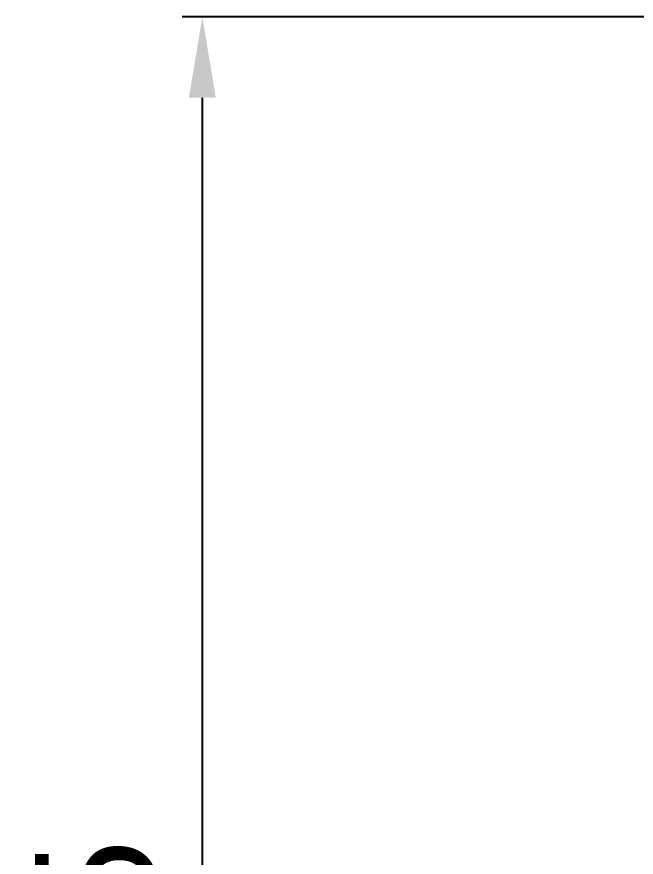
# Model space of a CAD drawing. Extents: x 3571 to 9666, y -561 to 1991.
# Drawn here: x 3570.8 to 3723.8, y 75.1 to 282.8 of the extents above; entities that cross this region are included whole.
import ezdxf

# ---------------------------------------------------------------- set-up
doc = ezdxf.new("R2010")
doc.units = 0
doc.header["$LTSCALE"] = 20
doc.header["$MEASUREMENT"] = 0
doc.layers.get('0').update_dxf_attribs({"linetype": 'CONTINUOUS'})
doc.layers.get('DEFPOINTS').update_dxf_attribs({"linetype": 'CONTINUOUS'})
doc.styles.get("Standard").update_dxf_attribs({"font": 'NanumGothic.ttf'})
doc.dimstyles.get("Standard").update_dxf_attribs({"dimtxt": 2.7, "dimasz": 2.5, "dimexe": 1.5, "dimexo": 1.5, "dimgap": 1.5, "dimtad": 1, "dimdec": 0, "dimlfac": 10, "dimzin": 0, "dimdsep": 46, "dimtxsty": 'Standard', "dimcen": 0, "dimclrt": 2, "dimadec": 0, "dimazin": 0, "dimtfac": 1, "dimtdec": 0, "dimtmove": 0, "dimatfit": 3, "dimfxl": 0, "dimtolj": 1, "dimtzin": 0, "dimarcsym": 0})

# ---------------------------------------------------------------- blocks, each defined once
blk = doc.blocks.new('*D67')
at = {"color": 3, "lineweight": -2}
for p, q in [((3908.66, 282.75), (3611.62, 282.75)), ((3616.62, -169.59), (3616.62, 262.75)), ((3751.14, -189.59), (3611.62, -189.59))]:
    blk.add_line(p, q, dxfattribs=at)
at = {"color": 3}
for points in [[(3613.29, 262.75), (3619.95, 262.75), (3616.62, 282.75)], [(3613.29, -169.59), (3619.95, -169.59), (3616.62, -189.59)]]:
    blk.add_solid(points, dxfattribs=at)
at = {"layer": 'DEFPOINTS', "color": 0}
for p in [(3616.62, 282.75), (3910.16, 282.75), (3752.64, -189.59)]:
    blk.add_point(p, dxfattribs=at)
at = {"color": 2, "insert": (3590.46, 46.58), "char_height": 30, "attachment_point": 5, "rotation": 90}
blk.add_mtext('\\A1;475', dxfattribs=at)

msp = doc.modelspace()

# ---------------------------------------------------------------- dimensions: what is measured, and where the dimension line sits
dim = msp.add_linear_dim(base=(3616.62, 282.75), p1=(3752.64, -189.59), p2=(3910.16, 282.75), angle=90, text='475', dimstyle='Standard', override={"dimtxt": 30, "dimasz": 20, "dimexe": 5, "dimgap": 10, "dimlfac": 1, "dimzin": 12, "dimclrd": 3, "dimclre": 3, "dimazin": 2, "dimarcsym": 1})
dim.commit()
dim.dimension.update_dxf_attribs({"geometry": '*D67', "text_midpoint": (3616.62, 46.58), "dimtype": 160})

doc.saveas('drawing.dxf')
